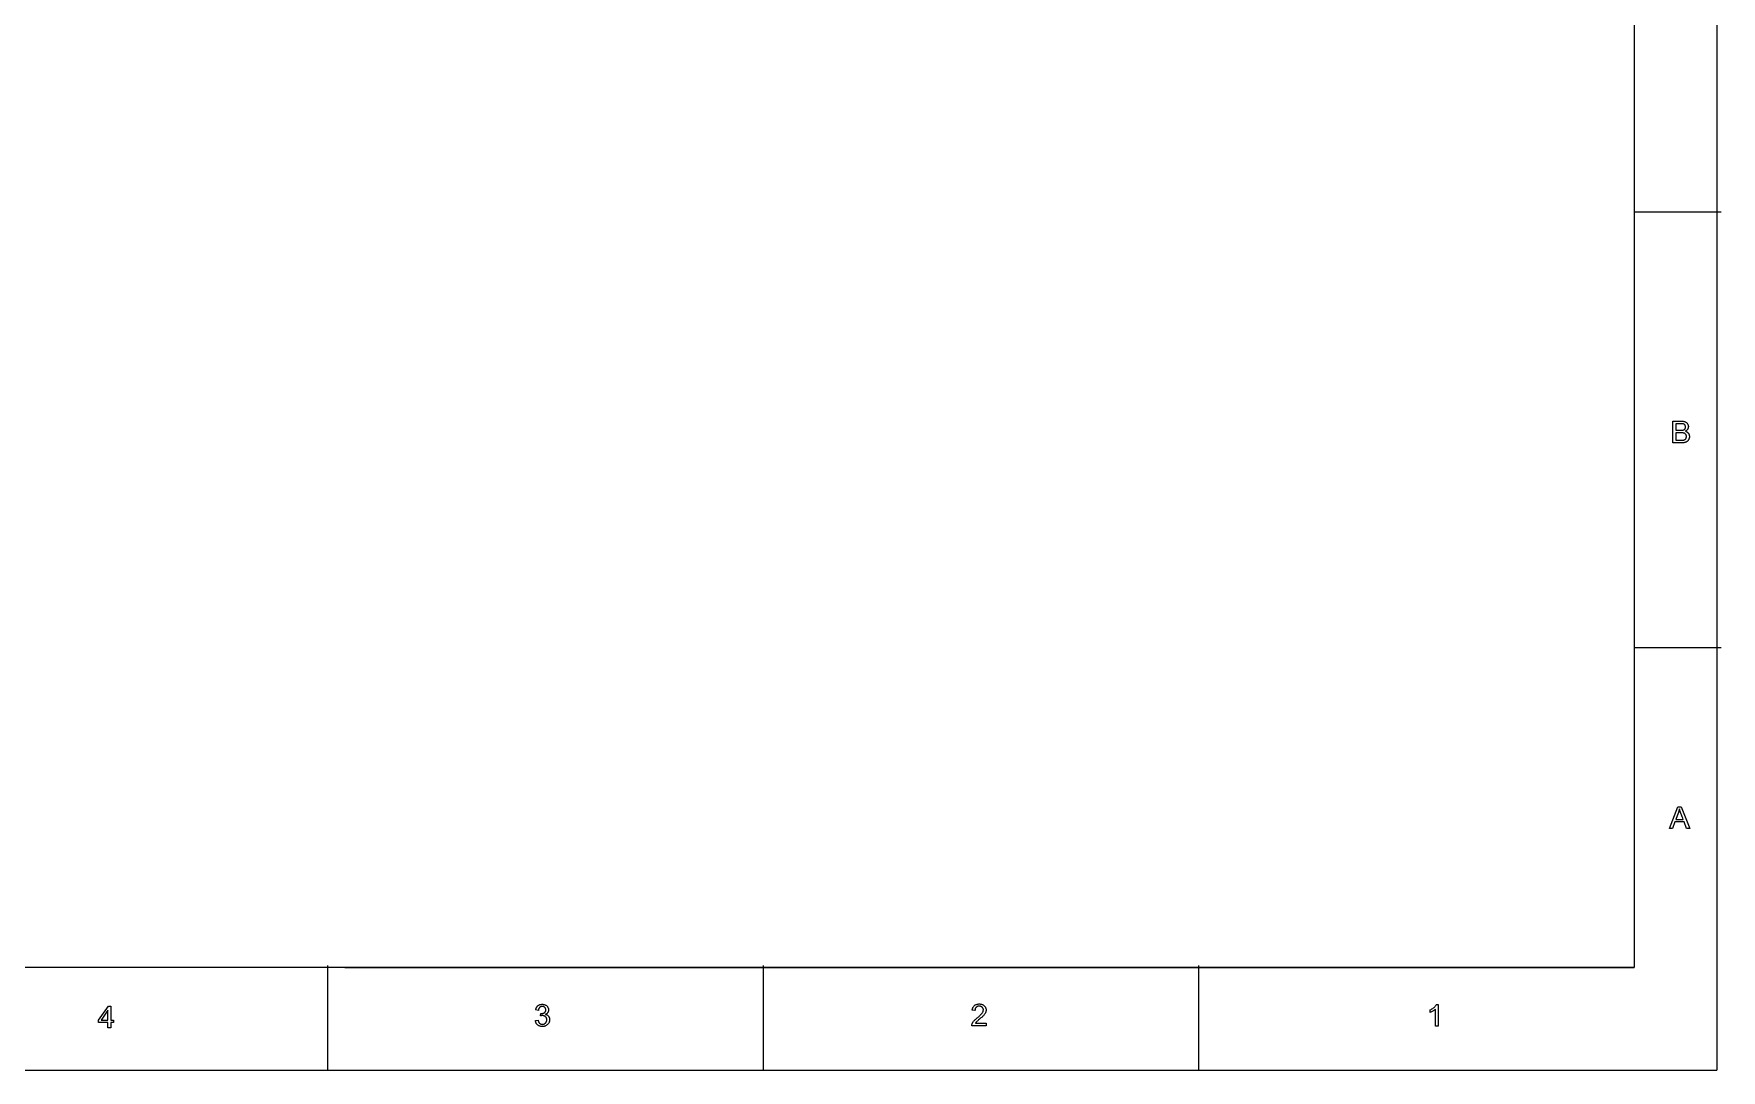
# Model space of a CAD drawing. Header units: millimetres. Extents: x 2067 to 4417, y -1557 to -908.
# Drawn here: x 2292.9 to 2486.6, y -1557 to -1438.1 of the extents above; entities that cross this region are included whole.
import ezdxf

# ---------------------------------------------------------------- set-up
doc = ezdxf.new("R2010")
doc.units = ezdxf.units.MM

msp = doc.modelspace()

# ---------------------------------------------------------------- linework, layer by layer
at = {"color": 7, "lineweight": 25}
for p, q in [((2486.119, -1260.021), (2486.119, -1557.021)), ((2476.618, -1269.106), (2476.618, -1545.216)), ((2476.618, -1545.216), (2076.617, -1545.216)), ((2066.614, -1557.021), (2486.119, -1557.021))]:
    msp.add_line(p, q, dxfattribs=at)
at = {"color": 7, "lineweight": 25, "ltscale": 0.25}
for p, q in [((2476.614, -1458.521), (2486.614, -1458.521)), ((2476.614, -1508.521), (2486.614, -1508.521))]:
    msp.add_line(p, q, dxfattribs=at)
at = {"color": 7, "lineweight": 13}
for p, q in [((2476.618, -1512.195), (2476.618, -1545.216)), ((2476.618, -1512.216), (2476.618, -1545.216)), ((2287.7, -1545.184), (2328.599, -1545.184)), ((2328.618, -1545.216), (2476.618, -1545.216)), ((2328.618, -1545.216), (2476.618, -1545.216))]:
    msp.add_line(p, q, dxfattribs=at)
at = {"color": 7, "lineweight": 25, "ltscale": 0.3}
for p, q in [((2326.614, -1545.021), (2326.614, -1557.021)), ((2376.614, -1545.021), (2376.614, -1557.021)), ((2426.614, -1545.021), (2426.614, -1557.021))]:
    msp.add_line(p, q, dxfattribs=at)
at = {"color": 7, "lineweight": 13}
for points in [[(2482.492, -1483.7), (2482.537, -1483.715), (2482.581, -1483.732), (2482.622, -1483.751), (2482.661, -1483.772), (2482.697, -1483.794), (2482.731, -1483.818), (2482.763, -1483.844), (2482.792, -1483.872), (2482.819, -1483.901), (2482.844, -1483.933), (2482.866, -1483.965), (2482.886, -1483.999), (2482.903, -1484.034), (2482.919, -1484.069), (2482.931, -1484.106), (2482.942, -1484.144), (2482.95, -1484.182), (2482.956, -1484.222), (2482.959, -1484.262), (2482.961, -1484.304), (2482.96, -1484.345), (2482.956, -1484.386), (2482.951, -1484.426), (2482.944, -1484.466), (2482.934, -1484.505), (2482.923, -1484.543), (2482.909, -1484.581), (2482.893, -1484.617), (2482.875, -1484.654), (2482.855, -1484.689), (2482.833, -1484.723), (2482.809, -1484.756), (2482.783, -1484.786), (2482.756, -1484.815), (2482.727, -1484.841), (2482.696, -1484.866), (2482.663, -1484.889), (2482.629, -1484.911), (2482.593, -1484.93), (2482.555, -1484.947), (2482.514, -1484.963), (2482.471, -1484.977), (2482.426, -1484.99), (2482.377, -1485), (2482.326, -1485.009), (2482.272, -1485.017), (2482.215, -1485.023), (2482.155, -1485.027), (2482.093, -1485.029), (2482.028, -1485.03), (2481.071, -1485.03), (2481.071, -1482.53), (2482.009, -1482.53), (2482.097, -1482.532), (2482.18, -1482.538), (2482.258, -1482.548), (2482.33, -1482.562), (2482.397, -1482.58), (2482.459, -1482.601), (2482.515, -1482.627), (2482.566, -1482.657), (2482.611, -1482.69), (2482.651, -1482.728), (2482.687, -1482.768), (2482.718, -1482.809), (2482.746, -1482.851), (2482.771, -1482.893), (2482.791, -1482.937), (2482.808, -1482.981), (2482.821, -1483.027), (2482.83, -1483.073), (2482.836, -1483.12), (2482.838, -1483.168), (2482.837, -1483.2), (2482.834, -1483.232), (2482.83, -1483.264), (2482.824, -1483.295), (2482.816, -1483.325), (2482.807, -1483.355), (2482.796, -1483.385), (2482.783, -1483.414), (2482.768, -1483.443), (2482.752, -1483.471), (2482.734, -1483.498), (2482.714, -1483.524), (2482.692, -1483.55), (2482.669, -1483.574), (2482.644, -1483.597), (2482.617, -1483.62), (2482.588, -1483.641), (2482.558, -1483.662), (2482.526, -1483.681)], [(2481.402, -1483.577), (2481.944, -1483.577), (2481.977, -1483.577), (2482.009, -1483.576), (2482.04, -1483.575), (2482.069, -1483.574), (2482.098, -1483.572), (2482.125, -1483.57), (2482.152, -1483.568), (2482.177, -1483.565), (2482.202, -1483.562), (2482.225, -1483.558), (2482.247, -1483.554), (2482.269, -1483.548), (2482.29, -1483.542), (2482.311, -1483.534), (2482.332, -1483.524), (2482.351, -1483.514), (2482.371, -1483.502), (2482.389, -1483.489), (2482.407, -1483.475), (2482.425, -1483.459), (2482.442, -1483.443), (2482.456, -1483.424), (2482.469, -1483.403), (2482.481, -1483.381), (2482.49, -1483.357), (2482.498, -1483.331), (2482.504, -1483.304), (2482.509, -1483.274), (2482.511, -1483.243), (2482.512, -1483.21), (2482.511, -1483.176), (2482.509, -1483.143), (2482.504, -1483.112), (2482.498, -1483.083), (2482.49, -1483.056), (2482.48, -1483.031), (2482.469, -1483.008), (2482.456, -1482.986), (2482.441, -1482.967), (2482.424, -1482.949), (2482.406, -1482.932), (2482.388, -1482.918), (2482.368, -1482.904), (2482.349, -1482.892), (2482.328, -1482.881), (2482.307, -1482.871), (2482.285, -1482.863), (2482.262, -1482.856), (2482.239, -1482.85), (2482.214, -1482.846), (2482.189, -1482.842), (2482.163, -1482.839), (2482.135, -1482.836), (2482.106, -1482.834), (2482.075, -1482.831), (2482.043, -1482.83), (2482.01, -1482.828), (2481.975, -1482.828), (2481.939, -1482.827), (2481.902, -1482.827), (2481.402, -1482.827)], [(2481.402, -1484.733), (2482.024, -1484.733), (2482.089, -1484.732), (2482.15, -1484.729), (2482.206, -1484.723), (2482.259, -1484.715), (2482.307, -1484.705), (2482.352, -1484.692), (2482.392, -1484.677), (2482.428, -1484.66), (2482.46, -1484.641), (2482.488, -1484.619), (2482.513, -1484.595), (2482.535, -1484.57), (2482.554, -1484.543), (2482.571, -1484.514), (2482.585, -1484.483), (2482.597, -1484.451), (2482.606, -1484.417), (2482.613, -1484.381), (2482.617, -1484.343), (2482.618, -1484.304), (2482.616, -1484.264), (2482.612, -1484.226), (2482.605, -1484.19), (2482.596, -1484.156), (2482.583, -1484.123), (2482.568, -1484.092), (2482.55, -1484.063), (2482.529, -1484.036), (2482.506, -1484.011), (2482.48, -1483.987), (2482.45, -1483.966), (2482.416, -1483.946), (2482.377, -1483.929), (2482.334, -1483.915), (2482.286, -1483.902), (2482.234, -1483.892), (2482.178, -1483.884), (2482.117, -1483.878), (2482.051, -1483.875), (2481.982, -1483.874), (2481.402, -1483.874)], [(2483.014, -1529.28), (2482.64, -1529.28), (2482.347, -1528.519), (2481.303, -1528.519), (2481.027, -1529.28), (2480.678, -1529.28), (2481.638, -1526.78), (2481.994, -1526.78)], [(2482.246, -1528.257), (2482.188, -1528.102), (2482.134, -1527.96), (2482.086, -1527.833), (2482.044, -1527.72), (2482.006, -1527.621), (2481.974, -1527.535), (2481.948, -1527.464), (2481.927, -1527.407), (2481.911, -1527.364), (2481.9, -1527.335), (2481.892, -1527.312), (2481.884, -1527.288), (2481.876, -1527.262), (2481.868, -1527.235), (2481.859, -1527.207), (2481.85, -1527.176), (2481.841, -1527.145), (2481.832, -1527.112), (2481.823, -1527.077), (2481.813, -1527.041), (2481.805, -1527.041), (2481.795, -1527.091), (2481.784, -1527.14), (2481.773, -1527.189), (2481.761, -1527.237), (2481.749, -1527.284), (2481.736, -1527.33), (2481.722, -1527.376), (2481.708, -1527.421), (2481.693, -1527.465), (2481.677, -1527.508), (2481.397, -1528.257)], [(2302.064, -1551.558), (2301.726, -1551.558), (2301.726, -1552.155), (2301.419, -1552.155), (2301.419, -1551.558), (2300.336, -1551.558), (2300.336, -1551.275), (2301.474, -1549.655), (2301.726, -1549.655), (2301.726, -1551.275), (2302.064, -1551.275)], [(2351.65, -1550.612), (2351.696, -1550.622), (2351.739, -1550.635), (2351.779, -1550.651), (2351.818, -1550.669), (2351.854, -1550.69), (2351.888, -1550.714), (2351.92, -1550.74), (2351.949, -1550.77), (2351.976, -1550.802), (2352.001, -1550.836), (2352.023, -1550.873), (2352.044, -1550.909), (2352.061, -1550.947), (2352.077, -1550.985), (2352.09, -1551.024), (2352.1, -1551.063), (2352.109, -1551.104), (2352.115, -1551.144), (2352.118, -1551.186), (2352.119, -1551.228), (2352.117, -1551.295), (2352.109, -1551.359), (2352.097, -1551.421), (2352.08, -1551.481), (2352.057, -1551.538), (2352.03, -1551.593), (2351.998, -1551.645), (2351.961, -1551.695), (2351.918, -1551.743), (2351.871, -1551.788), (2351.821, -1551.829), (2351.768, -1551.867), (2351.714, -1551.9), (2351.657, -1551.928), (2351.599, -1551.952), (2351.538, -1551.972), (2351.476, -1551.987), (2351.411, -1551.998), (2351.345, -1552.005), (2351.277, -1552.007), (2351.212, -1552.005), (2351.149, -1551.999), (2351.089, -1551.99), (2351.031, -1551.976), (2350.975, -1551.959), (2350.922, -1551.938), (2350.871, -1551.913), (2350.822, -1551.884), (2350.775, -1551.851), (2350.731, -1551.814), (2350.69, -1551.774), (2350.652, -1551.732), (2350.618, -1551.687), (2350.588, -1551.64), (2350.561, -1551.59), (2350.538, -1551.538), (2350.518, -1551.483), (2350.502, -1551.426), (2350.49, -1551.367), (2350.481, -1551.304), (2350.788, -1551.262), (2350.797, -1551.31), (2350.809, -1551.356), (2350.822, -1551.399), (2350.836, -1551.44), (2350.853, -1551.478), (2350.87, -1551.514), (2350.889, -1551.547), (2350.91, -1551.578), (2350.932, -1551.606), (2350.955, -1551.632), (2350.981, -1551.655), (2351.007, -1551.676), (2351.036, -1551.694), (2351.065, -1551.71), (2351.097, -1551.724), (2351.13, -1551.735), (2351.164, -1551.743), (2351.2, -1551.75), (2351.238, -1551.753), (2351.277, -1551.755), (2351.319, -1551.753), (2351.36, -1551.749), (2351.4, -1551.741), (2351.438, -1551.73), (2351.475, -1551.717), (2351.511, -1551.7), (2351.546, -1551.681), (2351.579, -1551.658), (2351.611, -1551.632), (2351.641, -1551.604), (2351.669, -1551.573), (2351.695, -1551.541), (2351.717, -1551.507), (2351.737, -1551.472), (2351.753, -1551.436), (2351.766, -1551.398), (2351.777, -1551.359), (2351.784, -1551.319), (2351.789, -1551.277), (2351.79, -1551.234), (2351.789, -1551.193), (2351.785, -1551.153), (2351.778, -1551.115), (2351.769, -1551.078), (2351.756, -1551.043), (2351.741, -1551.008), (2351.724, -1550.976), (2351.703, -1550.945), (2351.68, -1550.915), (2351.655, -1550.887), (2351.627, -1550.86), (2351.597, -1550.837), (2351.566, -1550.816), (2351.533, -1550.798), (2351.498, -1550.783), (2351.462, -1550.771), (2351.424, -1550.761), (2351.385, -1550.754), (2351.344, -1550.75), (2351.301, -1550.748), (2351.283, -1550.749), (2351.264, -1550.75), (2351.244, -1550.751), (2351.224, -1550.754), (2351.202, -1550.757), (2351.18, -1550.76), (2351.157, -1550.764), (2351.134, -1550.769), (2351.109, -1550.775), (2351.084, -1550.781), (2351.12, -1550.511), (2351.144, -1550.511), (2351.167, -1550.511), (2351.189, -1550.51), (2351.21, -1550.509), (2351.23, -1550.508), (2351.249, -1550.507), (2351.267, -1550.506), (2351.284, -1550.504), (2351.3, -1550.502), (2351.314, -1550.499), (2351.329, -1550.497), (2351.344, -1550.493), (2351.359, -1550.489), (2351.374, -1550.484), (2351.39, -1550.479), (2351.407, -1550.473), (2351.423, -1550.466), (2351.44, -1550.458), (2351.457, -1550.45), (2351.475, -1550.441), (2351.492, -1550.432), (2351.509, -1550.421), (2351.525, -1550.41), (2351.541, -1550.398), (2351.556, -1550.385), (2351.57, -1550.372), (2351.584, -1550.357), (2351.597, -1550.342), (2351.61, -1550.326), (2351.621, -1550.309), (2351.632, -1550.292), (2351.642, -1550.273), (2351.651, -1550.254), (2351.659, -1550.234), (2351.665, -1550.213), (2351.67, -1550.191), (2351.674, -1550.168), (2351.677, -1550.145), (2351.679, -1550.12), (2351.679, -1550.095), (2351.678, -1550.059), (2351.674, -1550.024), (2351.668, -1549.991), (2351.66, -1549.96), (2351.648, -1549.93), (2351.635, -1549.902), (2351.619, -1549.876), (2351.6, -1549.851), (2351.579, -1549.828), (2351.556, -1549.807), (2351.531, -1549.788), (2351.505, -1549.77), (2351.478, -1549.755), (2351.451, -1549.742), (2351.423, -1549.73), (2351.394, -1549.721), (2351.364, -1549.714), (2351.333, -1549.709), (2351.302, -1549.706), (2351.27, -1549.705), (2351.234, -1549.706), (2351.199, -1549.709), (2351.165, -1549.715), (2351.132, -1549.724), (2351.101, -1549.734), (2351.072, -1549.747), (2351.044, -1549.762), (2351.017, -1549.78), (2350.991, -1549.8), (2350.967, -1549.822), (2350.945, -1549.847), (2350.924, -1549.874), (2350.905, -1549.902), (2350.888, -1549.933), (2350.872, -1549.965), (2350.858, -1550), (2350.846, -1550.036), (2350.836, -1550.075), (2350.827, -1550.116), (2350.82, -1550.158), (2350.513, -1550.102), (2350.526, -1550.039), (2350.543, -1549.978), (2350.562, -1549.921), (2350.584, -1549.868), (2350.609, -1549.817), (2350.636, -1549.77), (2350.667, -1549.726), (2350.701, -1549.686), (2350.737, -1549.648), (2350.776, -1549.614), (2350.818, -1549.584), (2350.861, -1549.556), (2350.906, -1549.532), (2350.952, -1549.511), (2351, -1549.493), (2351.05, -1549.478), (2351.101, -1549.467), (2351.153, -1549.459), (2351.207, -1549.454), (2351.263, -1549.452), (2351.325, -1549.454), (2351.384, -1549.46), (2351.441, -1549.469), (2351.496, -1549.483), (2351.55, -1549.499), (2351.601, -1549.52), (2351.65, -1549.545), (2351.697, -1549.573), (2351.741, -1549.605), (2351.784, -1549.641), (2351.824, -1549.679), (2351.859, -1549.72), (2351.891, -1549.761), (2351.918, -1549.805), (2351.941, -1549.85), (2351.96, -1549.897), (2351.974, -1549.946), (2351.985, -1549.996), (2351.991, -1550.048), (2351.993, -1550.102), (2351.99, -1550.17), (2351.979, -1550.234), (2351.962, -1550.294), (2351.938, -1550.35), (2351.907, -1550.403), (2351.87, -1550.451), (2351.825, -1550.495), (2351.774, -1550.536), (2351.716, -1550.572), (2351.65, -1550.605)], [(2402.227, -1551.926), (2400.571, -1551.926), (2400.572, -1551.884), (2400.577, -1551.842), (2400.584, -1551.799), (2400.594, -1551.756), (2400.608, -1551.714), (2400.624, -1551.671), (2400.643, -1551.628), (2400.665, -1551.585), (2400.69, -1551.542), (2400.718, -1551.498), (2400.75, -1551.454), (2400.788, -1551.407), (2400.83, -1551.359), (2400.877, -1551.308), (2400.93, -1551.254), (2400.988, -1551.199), (2401.051, -1551.142), (2401.119, -1551.082), (2401.192, -1551.02), (2401.27, -1550.956), (2401.319, -1550.916), (2401.367, -1550.876), (2401.414, -1550.836), (2401.459, -1550.795), (2401.504, -1550.753), (2401.548, -1550.712), (2401.59, -1550.669), (2401.632, -1550.627), (2401.672, -1550.584), (2401.712, -1550.541), (2401.749, -1550.497), (2401.782, -1550.454), (2401.811, -1550.41), (2401.836, -1550.366), (2401.857, -1550.323), (2401.875, -1550.279), (2401.889, -1550.235), (2401.898, -1550.191), (2401.904, -1550.147), (2401.906, -1550.103), (2401.905, -1550.066), (2401.901, -1550.03), (2401.894, -1549.996), (2401.885, -1549.962), (2401.873, -1549.93), (2401.858, -1549.9), (2401.84, -1549.871), (2401.82, -1549.843), (2401.798, -1549.816), (2401.772, -1549.79), (2401.745, -1549.767), (2401.716, -1549.746), (2401.685, -1549.727), (2401.654, -1549.711), (2401.621, -1549.698), (2401.586, -1549.687), (2401.55, -1549.678), (2401.513, -1549.672), (2401.474, -1549.668), (2401.434, -1549.667), (2401.393, -1549.668), (2401.354, -1549.672), (2401.316, -1549.678), (2401.279, -1549.687), (2401.244, -1549.699), (2401.21, -1549.713), (2401.177, -1549.729), (2401.146, -1549.748), (2401.116, -1549.77), (2401.087, -1549.794), (2401.061, -1549.821), (2401.037, -1549.85), (2401.016, -1549.881), (2400.998, -1549.916), (2400.982, -1549.952), (2400.969, -1549.991), (2400.959, -1550.033), (2400.952, -1550.077), (2400.948, -1550.124), (2400.946, -1550.173), (2400.63, -1550.137), (2400.638, -1550.069), (2400.65, -1550.004), (2400.665, -1549.942), (2400.684, -1549.883), (2400.707, -1549.828), (2400.734, -1549.775), (2400.765, -1549.727), (2400.8, -1549.681), (2400.838, -1549.639), (2400.88, -1549.6), (2400.926, -1549.565), (2400.973, -1549.533), (2401.023, -1549.505), (2401.076, -1549.481), (2401.131, -1549.461), (2401.188, -1549.444), (2401.248, -1549.431), (2401.309, -1549.422), (2401.374, -1549.416), (2401.44, -1549.414), (2401.512, -1549.416), (2401.581, -1549.423), (2401.647, -1549.433), (2401.709, -1549.447), (2401.768, -1549.465), (2401.824, -1549.488), (2401.876, -1549.514), (2401.926, -1549.545), (2401.972, -1549.579), (2402.014, -1549.618), (2402.053, -1549.66), (2402.088, -1549.703), (2402.119, -1549.748), (2402.146, -1549.795), (2402.168, -1549.843), (2402.187, -1549.893), (2402.201, -1549.945), (2402.212, -1549.998), (2402.218, -1550.053), (2402.22, -1550.11), (2402.218, -1550.158), (2402.213, -1550.207), (2402.204, -1550.255), (2402.192, -1550.304), (2402.177, -1550.352), (2402.157, -1550.401), (2402.135, -1550.45), (2402.109, -1550.499), (2402.08, -1550.548), (2402.047, -1550.597), (2402.009, -1550.648), (2401.964, -1550.702), (2401.912, -1550.76), (2401.853, -1550.821), (2401.788, -1550.885), (2401.715, -1550.953), (2401.636, -1551.024), (2401.55, -1551.098), (2401.457, -1551.175), (2401.357, -1551.256), (2401.304, -1551.299), (2401.256, -1551.34), (2401.211, -1551.381), (2401.169, -1551.42), (2401.131, -1551.458), (2401.097, -1551.495), (2401.067, -1551.53), (2401.04, -1551.564), (2401.017, -1551.598), (2400.997, -1551.63), (2402.227, -1551.63)], [(2454.126, -1551.973), (2453.819, -1551.973), (2453.819, -1550.017), (2453.771, -1550.06), (2453.72, -1550.101), (2453.667, -1550.142), (2453.61, -1550.181), (2453.55, -1550.218), (2453.487, -1550.255), (2453.42, -1550.29), (2453.351, -1550.323), (2453.279, -1550.356), (2453.203, -1550.387), (2453.203, -1550.09), (2453.306, -1550.038), (2453.402, -1549.983), (2453.491, -1549.927), (2453.573, -1549.867), (2453.649, -1549.806), (2453.718, -1549.741), (2453.78, -1549.675), (2453.836, -1549.606), (2453.884, -1549.534), (2453.926, -1549.461), (2454.126, -1549.461)], [(2301.419, -1551.275), (2301.419, -1550.146), (2301.412, -1550.146), (2300.637, -1551.275)]]:
    msp.add_lwpolyline(points, close=True, dxfattribs=at)

doc.saveas('drawing.dxf')
